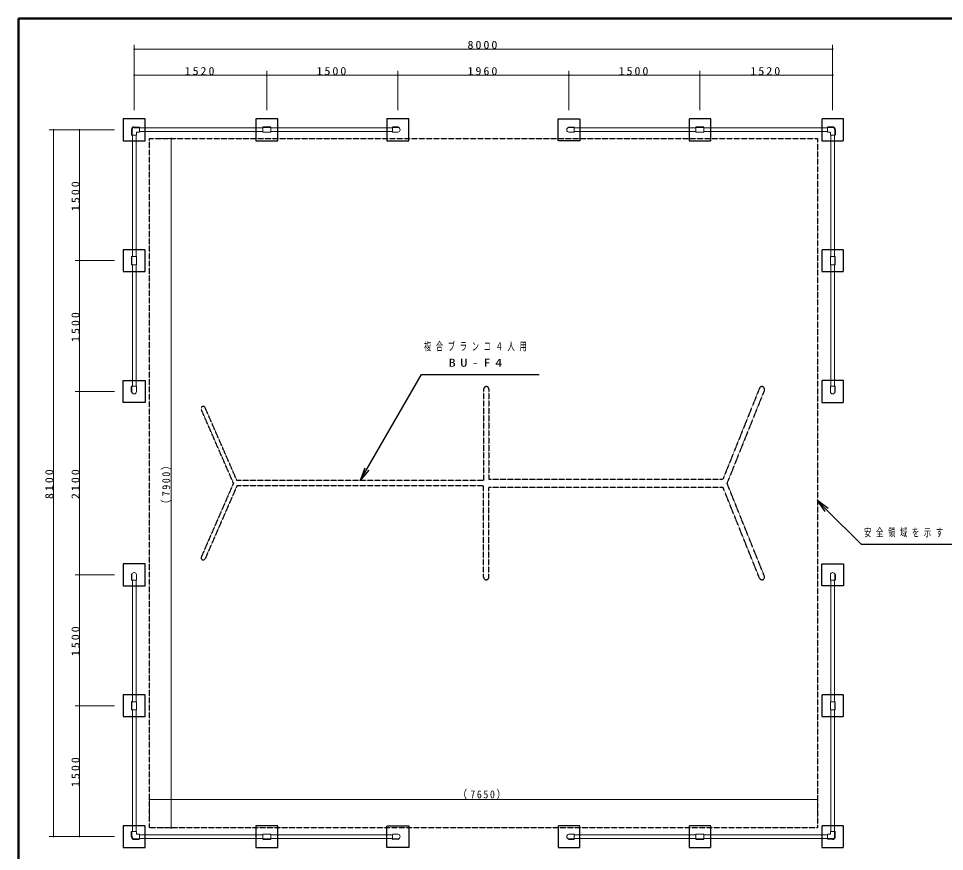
# Model space of a CAD drawing. Units: millimetres at full size. Extents: x -19540 to 0, y -1690 to 13350.
# Drawn here: x -19250 to -8644, y 3804 to 13350 of the extents above; entities that cross this region are included whole.
import ezdxf

# ---------------------------------------------------------------- set-up
doc = ezdxf.new("R2010")
doc.units = ezdxf.units.MM
doc.linetypes.add('USER3', pattern=[8, 3, -1, 1, -1, 1, -1])
doc.linetypes.add('USER4', pattern=[8, 5, -3])
for name, color, linetype, lineweight in [('A3図枠', 7, 'Continuous', 25), ('線', 2, 'Continuous', 25), ('補助', 2, 'Continuous', 13)]:
    doc.layers.add(name, color=color, linetype=linetype, lineweight=lineweight)
doc.styles.add('ＭＳ ゴシック', font='')
doc.styles.get('ＭＳ ゴシック').set_extended_font_data('MS Gothic')

# ---------------------------------------------------------------- blocks, each defined once
blk = doc.blocks.new('dimension_origin')
at = {"color": 0, "linetype": 'Continuous', "lineweight": -2}
blk.add_circle((0, 0), 1.25, dxfattribs=at)

msp = doc.modelspace()

# ---------------------------------------------------------------- linework, layer by layer
at = {"layer": 'A3図枠', "lineweight": 50}
for p, q in [((-19250, 13350), (-19250, 0)), ((0, 13350), (-19250, 13350))]:
    msp.add_line(p, q, dxfattribs=at)
at = {"layer": '線'}
for p, q in [((-17925, 12105.5), (-17867, 12105.5)), ((-17925, 12101.5), (-17865, 12101.5)), ((-16361, 12105.5), (-16449, 12105.5)), ((-14900, 12105.5), (-14963, 12105.5)), ((-14898, 12103.5), (-14898, 12100.559)), ((-12952, 12103.5), (-12952, 12100.559)), ((-12950, 12105.5), (-12887, 12105.5)), ((-11401, 12105.5), (-11489, 12105.5)), ((-9925, 12101.5), (-9985, 12101.5)), ((-9925, 12105.5), (-9983, 12105.5)), ((-17955.5, 12075), (-17955.5, 12017)), ((-17951.5, 12075), (-17951.5, 12015)), ((-9898.5, 12075), (-9898.5, 12015)), ((-9894.5, 12075), (-9894.5, 12017)), ((-17955.5, 10619), (-17955.5, 10531)), ((-9894.5, 10531), (-9894.5, 10619)), ((-17955.5, 9070), (-17955.5, 9133)), ((-9894.5, 9070), (-9894.5, 9133)), ((-17953.5, 9068), (-17950.559, 9068)), ((-9896.5, 9068), (-9899.441, 9068)), ((-17955.5, 6980), (-17955.5, 6917)), ((-17953.5, 6982), (-17950.559, 6982)), ((-9896.5, 6982), (-9899.441, 6982)), ((-9894.5, 6980), (-9894.5, 6917)), ((-17955.5, 5519), (-17955.5, 5431)), ((-9894.5, 5431), (-9894.5, 5519)), ((-17955.5, 3975), (-17955.5, 4033)), ((-17951.5, 3975), (-17951.5, 4035)), ((-9898.5, 3975), (-9898.5, 4035)), ((-9894.5, 3975), (-9894.5, 4033)), ((-17925, 3948.5), (-17865, 3948.5)), ((-17925, 3944.5), (-17867, 3944.5)), ((-16449, 3944.5), (-16361, 3944.5)), ((-14900, 3944.5), (-14963, 3944.5)), ((-14898, 3946.5), (-14898, 3949.441)), ((-12952, 3946.5), (-12952, 3949.441)), ((-12950, 3944.5), (-12887, 3944.5)), ((-11489, 3944.5), (-11401, 3944.5)), ((-9925, 3948.5), (-9985, 3948.5)), ((-9925, 3944.5), (-9983, 3944.5))]:
    msp.add_line(p, q, dxfattribs=at)
at = {"layer": '線', "color": 7, "lineweight": 13}
for p, q in [((-17865, 12103.5), (-17865, 12050.5)), ((-17865, 12096.35), (-16451, 12096.35)), ((-16451, 12103.5), (-16451, 12050.5)), ((-16361, 12101.5), (-16449, 12101.5)), ((-16359, 12103.5), (-16359, 12050.5)), ((-16359, 12096.35), (-14965, 12096.35)), ((-14965, 12103.5), (-14965, 12050.5)), ((-14905, 12101.5), (-14965, 12101.5)), ((-12945, 12101.5), (-12885, 12101.5)), ((-12885, 12103.5), (-12885, 12050.5)), ((-11491, 12096.35), (-12885, 12096.35)), ((-11491, 12103.5), (-11491, 12050.5)), ((-11401, 12101.5), (-11489, 12101.5)), ((-11399, 12103.5), (-11399, 12050.5)), ((-9985, 12096.35), (-11399, 12096.35)), ((-9985, 12103.5), (-9985, 12050.5)), ((-17953.5, 12015), (-17900.5, 12015)), ((-17946.35, 10621), (-17946.35, 12015)), ((-17903.65, 10621), (-17903.65, 12015)), ((-17898.5, 12046.5), (-17898.5, 12017)), ((-17896.5, 12048.5), (-17867, 12048.5)), ((-17865, 12053.65), (-16451, 12053.65)), ((-16361, 12048.5), (-16449, 12048.5)), ((-16359, 12053.65), (-14965, 12053.65)), ((-14905, 12048.5), (-14963, 12048.5)), ((-12945, 12048.5), (-12887, 12048.5)), ((-11491, 12053.65), (-12885, 12053.65)), ((-11401, 12048.5), (-11489, 12048.5)), ((-9985, 12053.65), (-11399, 12053.65)), ((-9953.5, 12048.5), (-9983, 12048.5)), ((-9951.5, 12046.5), (-9951.5, 12017)), ((-9896.5, 12015), (-9949.5, 12015)), ((-9946.35, 10621), (-9946.35, 12015)), ((-9903.65, 10621), (-9903.65, 12015)), ((-17953.5, 10621), (-17900.5, 10621)), ((-17951.5, 10619), (-17951.5, 10531)), ((-17898.5, 10619), (-17898.5, 10531)), ((-9951.5, 10531), (-9951.5, 10619)), ((-9896.5, 10621), (-9949.5, 10621)), ((-9898.5, 10531), (-9898.5, 10619)), ((-17953.5, 10529), (-17900.5, 10529)), ((-17946.35, 9135), (-17946.35, 10529)), ((-17903.65, 9135), (-17903.65, 10529)), ((-9896.5, 10529), (-9949.5, 10529)), ((-9946.35, 9135), (-9946.35, 10529)), ((-9903.65, 9135), (-9903.65, 10529)), ((-17953.5, 9135), (-17900.5, 9135)), ((-17951.5, 9075), (-17951.5, 9135)), ((-17898.5, 9075), (-17898.5, 9133)), ((-9951.5, 9075), (-9951.5, 9133)), ((-9896.5, 9135), (-9949.5, 9135)), ((-9898.5, 9075), (-9898.5, 9135)), ((-17953.5, 6915), (-17900.5, 6915)), ((-17951.5, 6975), (-17951.5, 6915)), ((-17946.35, 6915), (-17946.35, 5521)), ((-17903.65, 6915), (-17903.65, 5521)), ((-17898.5, 6975), (-17898.5, 6917)), ((-9951.5, 6975), (-9951.5, 6917)), ((-9896.5, 6915), (-9949.5, 6915)), ((-9946.35, 6915), (-9946.35, 5521)), ((-9903.65, 6915), (-9903.65, 5521)), ((-9898.5, 6975), (-9898.5, 6915)), ((-17953.5, 5521), (-17900.5, 5521)), ((-17951.5, 5519), (-17951.5, 5431)), ((-17898.5, 5519), (-17898.5, 5431)), ((-9951.5, 5431), (-9951.5, 5519)), ((-9896.5, 5521), (-9949.5, 5521)), ((-9898.5, 5431), (-9898.5, 5519)), ((-17953.5, 5429), (-17900.5, 5429)), ((-17946.35, 5429), (-17946.35, 4035)), ((-17903.65, 5429), (-17903.65, 4035)), ((-9896.5, 5429), (-9949.5, 5429)), ((-9946.35, 5429), (-9946.35, 4035)), ((-9903.65, 5429), (-9903.65, 4035)), ((-17953.5, 4035), (-17900.5, 4035)), ((-17898.5, 4003.5), (-17898.5, 4033)), ((-9951.5, 4003.5), (-9951.5, 4033)), ((-9896.5, 4035), (-9949.5, 4035)), ((-17896.5, 4001.5), (-17867, 4001.5)), ((-17865, 3946.5), (-17865, 3999.5)), ((-17865, 3996.35), (-16451, 3996.35)), ((-17865, 3953.65), (-16451, 3953.65)), ((-16451, 3946.5), (-16451, 3999.5)), ((-16449, 4001.5), (-16361, 4001.5)), ((-16449, 3948.5), (-16361, 3948.5)), ((-16359, 3946.5), (-16359, 3999.5)), ((-16359, 3996.35), (-14965, 3996.35)), ((-16359, 3953.65), (-14965, 3953.65)), ((-14965, 3946.5), (-14965, 3999.5)), ((-14905, 3948.5), (-14965, 3948.5)), ((-14905, 4001.5), (-14963, 4001.5)), ((-12945, 4001.5), (-12887, 4001.5)), ((-12945, 3948.5), (-12885, 3948.5)), ((-12885, 3946.5), (-12885, 3999.5)), ((-11491, 3996.35), (-12885, 3996.35)), ((-11491, 3953.65), (-12885, 3953.65)), ((-11491, 3946.5), (-11491, 3999.5)), ((-11489, 4001.5), (-11401, 4001.5)), ((-11489, 3948.5), (-11401, 3948.5)), ((-11399, 3946.5), (-11399, 3999.5)), ((-9985, 3996.35), (-11399, 3996.35)), ((-9985, 3953.65), (-11399, 3953.65)), ((-9985, 3946.5), (-9985, 3999.5)), ((-9953.5, 4001.5), (-9983, 4001.5))]:
    msp.add_line(p, q, dxfattribs=at)
at = {"layer": '線', "linetype": 'USER3'}
for p, q in [((-13922.775, 9101.661), (-13922.775, 8055.25)), ((-13862.275, 9101.661), (-13862.275, 8069.55)), ((-10763.149, 9112.933), (-11182.124, 8069.55)), ((-10707.006, 9090.388), (-11134.818, 8025)), ((-16788.132, 8025), (-17156.795, 8870.286)), ((-16748.304, 8055.25), (-17112.247, 8889.714)), ((-13862.275, 8069.55), (-11182.124, 8069.55)), ((-16788.132, 8025), (-17156.795, 7179.714)), ((-16748.304, 7994.75), (-17112.247, 7160.286)), ((-13922.775, 8055.25), (-16748.304, 8055.25)), ((-13922.775, 7994.75), (-16748.304, 7994.75)), ((-13922.775, 6948.339), (-13922.775, 7994.75)), ((-13862.275, 6948.339), (-13862.275, 7980.45)), ((-13862.275, 7980.45), (-11182.124, 7980.45)), ((-10763.149, 6937.067), (-11182.124, 7980.45)), ((-10707.006, 6959.612), (-11134.818, 8025))]:
    msp.add_line(p, q, dxfattribs=at)
at = {"layer": '線', "color": 4, "linetype": 'USER4'}
for points in [[(-18050, 11950), (-17800, 11950), (-17800, 12200), (-18050, 12200)], [(-16530, 11950), (-16280, 11950), (-16280, 12200), (-16530, 12200)], [(-15030, 11950), (-14780, 11950), (-14780, 12200), (-15030, 12200)], [(-13070, 12200), (-12820, 12200), (-12820, 11950), (-13070, 11950)], [(-11570, 11950), (-11320, 11950), (-11320, 12200), (-11570, 12200)], [(-10050, 11950), (-9800, 11950), (-9800, 12200), (-10050, 12200)], [(-18050, 10450), (-17800, 10450), (-17800, 10700), (-18050, 10700)], [(-10050, 10450), (-9800, 10450), (-9800, 10700), (-10050, 10700)], [(-18050, 9200), (-17800, 9200), (-17800, 8950), (-18050, 8950)], [(-10050, 8950), (-9800, 8950), (-9800, 9200), (-10050, 9200)], [(-18050, 6850), (-17800, 6850), (-17800, 7100), (-18050, 7100)], [(-10050, 7100), (-9800, 7100), (-9800, 6850), (-10050, 6850)], [(-18050, 5350), (-17800, 5350), (-17800, 5600), (-18050, 5600)], [(-10050, 5350), (-9800, 5350), (-9800, 5600), (-10050, 5600)], [(-18050, 3850), (-17800, 3850), (-17800, 4100), (-18050, 4100)], [(-16530, 3850), (-16280, 3850), (-16280, 4100), (-16530, 4100)], [(-15030, 4100), (-14780, 4100), (-14780, 3850), (-15030, 3850)], [(-13070, 3850), (-12820, 3850), (-12820, 4100), (-13070, 4100)], [(-11570, 3850), (-11320, 3850), (-11320, 4100), (-11570, 4100)], [(-10050, 3850), (-9800, 3850), (-9800, 4100), (-10050, 4100)]]:
    msp.add_lwpolyline(points, close=True, dxfattribs=at)
at = {"layer": '線', "linetype": 'USER3'}
msp.add_lwpolyline([(-17749.975, 11975), (-10100.025, 11975), (-10100.025, 4075), (-17749.975, 4075)], close=True, dxfattribs=at)
at = {"layer": '線'}
for centre, radius, start, end in [((-17925, 12075), 30.5, 90, 180), ((-17925, 12075), 26.5, 90, 180), ((-16449, 12103.5), 2, 90, 180), ((-16361, 12103.5), 2, 0, 90), ((-14963, 12103.5), 2, 90, 180), ((-14900, 12103.5), 2, 0, 90), ((-12950, 12103.5), 2, 90, 180), ((-12887, 12103.5), 2, 0, 90), ((-11489, 12103.5), 2, 90, 180), ((-11401, 12103.5), 2, 0, 90), ((-9925, 12075), 30.5, 0, 90), ((-9925, 12075), 26.5, 0, 90), ((-17953.5, 10619), 2, 90, 180), ((-9896.5, 10619), 2, 0, 90), ((-17953.5, 10531), 2, 180, 270), ((-9896.5, 10531), 2, 270, 0), ((-17953.5, 9133), 2, 90, 180), ((-9896.5, 9133), 2, 0, 90), ((-17953.5, 9070), 2, 180, 270), ((-9896.5, 9070), 2, 270, 0), ((-17953.5, 6980), 2, 90, 180), ((-17953.5, 6917), 2, 180, 270), ((-9896.5, 6980), 2, 0, 90), ((-9896.5, 6917), 2, 270, 0), ((-17953.5, 5519), 2, 90, 180), ((-9896.5, 5519), 2, 0, 90), ((-17953.5, 5431), 2, 180, 270), ((-9896.5, 5431), 2, 270, 0), ((-17925, 3975), 30.5, 180, 270), ((-17925, 3975), 26.5, 180, 270), ((-16449, 3946.5), 2, 180, 270), ((-16361, 3946.5), 2, 270, 0), ((-14963, 3946.5), 2, 180, 270), ((-14900, 3946.5), 2, 270, 0), ((-12950, 3946.5), 2, 180, 270), ((-12887, 3946.5), 2, 270, 0), ((-11489, 3946.5), 2, 180, 270), ((-11401, 3946.5), 2, 270, 0), ((-9925, 3975), 30.5, 270, 0), ((-9925, 3975), 26.5, 270, 0)]:
    msp.add_arc(centre, radius, start, end, dxfattribs=at)
at = {"layer": '線', "color": 7, "lineweight": 13}
for centre, radius, start, end in [((-17867, 12103.5), 2, 0, 90), ((-16449, 12099.5), 2, 90, 180), ((-16361, 12099.5), 2, 0, 90), ((-14905, 12075), 26.5, 270, 90), ((-12945, 12075), 26.5, 90, 270), ((-11489, 12099.5), 2, 90, 180), ((-11401, 12099.5), 2, 0, 90), ((-9983, 12103.5), 2, 90, 180), ((-17953.5, 12017), 2, 180, 270), ((-17900.5, 12017), 2, 270, 0), ((-17896.5, 12046.5), 2, 90, 180), ((-17867, 12050.5), 2, 270, 0), ((-16449, 12050.5), 2, 180, 270), ((-16361, 12050.5), 2, 270, 0), ((-14963, 12050.5), 2, 180, 270), ((-12887, 12050.5), 2, 270, 0), ((-11489, 12050.5), 2, 180, 270), ((-11401, 12050.5), 2, 270, 0), ((-9983, 12050.5), 2, 180, 270), ((-9953.5, 12046.5), 2, 0, 90), ((-9949.5, 12017), 2, 180, 270), ((-9896.5, 12017), 2, 270, 0), ((-17949.5, 10619), 2, 90, 180), ((-17900.5, 10619), 2, 0, 90), ((-9949.5, 10619), 2, 90, 180), ((-9900.5, 10619), 2, 0, 90), ((-17949.5, 10531), 2, 180, 270), ((-17900.5, 10531), 2, 270, 0), ((-9949.5, 10531), 2, 180, 270), ((-9900.5, 10531), 2, 270, 0), ((-17900.5, 9133), 2, 0, 90), ((-9949.5, 9133), 2, 90, 180), ((-17925, 9075), 26.5, 180, 0), ((-9925, 9075), 26.5, 180, 0), ((-17925, 6975), 26.5, 0, 180), ((-9925, 6975), 26.5, 0, 180), ((-17900.5, 6917), 2, 270, 0), ((-9949.5, 6917), 2, 180, 270), ((-17949.5, 5519), 2, 90, 180), ((-17900.5, 5519), 2, 0, 90), ((-9949.5, 5519), 2, 90, 180), ((-9900.5, 5519), 2, 0, 90), ((-17949.5, 5431), 2, 180, 270), ((-17900.5, 5431), 2, 270, 0), ((-9949.5, 5431), 2, 180, 270), ((-9900.5, 5431), 2, 270, 0), ((-17953.5, 4033), 2, 90, 180), ((-17900.5, 4033), 2, 0, 90), ((-9949.5, 4033), 2, 90, 180), ((-9896.5, 4033), 2, 0, 90), ((-17896.5, 4003.5), 2, 180, 270), ((-17867, 3999.5), 2, 0, 90), ((-17867, 3946.5), 2, 270, 0), ((-16449, 3999.5), 2, 90, 180), ((-16449, 3950.5), 2, 180, 270), ((-16361, 3999.5), 2, 0, 90), ((-16361, 3950.5), 2, 270, 0), ((-14963, 3999.5), 2, 90, 180), ((-14905, 3975), 26.5, 270, 90), ((-12945, 3975), 26.5, 90, 270), ((-12887, 3999.5), 2, 0, 90), ((-11489, 3999.5), 2, 90, 180), ((-11489, 3950.5), 2, 180, 270), ((-11401, 3999.5), 2, 0, 90), ((-11401, 3950.5), 2, 270, 0), ((-9983, 3999.5), 2, 90, 180), ((-9983, 3946.5), 2, 180, 270), ((-9953.5, 4003.5), 2, 270, 0)]:
    msp.add_arc(centre, radius, start, end, dxfattribs=at)
at = {"layer": '線', "linetype": 'USER3'}
for centre, radius, start, end in [((-13892.525, 9101.661), 30.25, 0, 180), ((-10735.077, 9101.661), 30.25, 338.12183, 158.12183), ((-17134.521, 8880), 24.3, 23.56392, 203.56392), ((-17134.521, 7170), 24.3, 156.43608, 336.43608), ((-13892.525, 6948.339), 30.25, 180, 0), ((-10735.077, 6948.339), 30.25, 201.87817, 21.87817)]:
    msp.add_arc(centre, radius, start, end, dxfattribs=at)
at = {"layer": '補助'}
for p, q in [((-17925, 12300), (-17925, 13050)), ((-9925, 12300), (-9925, 13050)), ((-17925, 13000), (-9925, 13000)), ((-17925, 12300), (-17925, 12750)), ((-16405, 12300), (-16405, 12750)), ((-16405, 12300), (-16405, 12750)), ((-14905, 12300), (-14905, 12750)), ((-14905, 12300), (-14905, 12750)), ((-12945, 12300), (-12945, 12750)), ((-12945, 12300), (-12945, 12750)), ((-11445, 12300), (-11445, 12750)), ((-11445, 12300), (-11445, 12750)), ((-9925, 12300), (-9925, 12750)), ((-17925, 12700), (-16405, 12700)), ((-16405, 12700), (-14905, 12700)), ((-14905, 12700), (-12945, 12700)), ((-12945, 12700), (-11445, 12700)), ((-11445, 12700), (-9925, 12700)), ((-18150, 12075), (-18900, 12075)), ((-18850, 3975), (-18850, 12075)), ((-18150, 12075), (-18600, 12075)), ((-18550, 10575), (-18550, 12075)), ((-17647.475, 11975), (-17450, 11975)), ((-17500, 11975), (-17500, 4075)), ((-18150, 10575), (-18600, 10575)), ((-18150, 10575), (-18600, 10575)), ((-18550, 9075), (-18550, 10575)), ((-18150, 9075), (-18600, 9075)), ((-18150, 9075), (-18600, 9075)), ((-18550, 6975), (-18550, 9075)), ((-18150, 6975), (-18600, 6975)), ((-18150, 6975), (-18600, 6975)), ((-18550, 5475), (-18550, 6975)), ((-18150, 5475), (-18600, 5475)), ((-18150, 5475), (-18600, 5475)), ((-18550, 3975), (-18550, 5475)), ((-17749.975, 4200), (-17749.975, 4450)), ((-17749.975, 4400), (-10100.025, 4400)), ((-10100.025, 4200), (-10100.025, 4450)), ((-17647.475, 4075), (-17450, 4075)), ((-18150, 3975), (-18900, 3975)), ((-18150, 3975), (-18600, 3975))]:
    msp.add_line(p, q, dxfattribs=at)
at = {"layer": '補助', "lineweight": 25}
for p, q in [((-15260.54, 8185.154), (-14634.463, 9269.55)), ((-14634.463, 9269.55), (-14584.463, 9269.55)), ((-14584.463, 9269.55), (-13285.613, 9269.55)), ((-15282.19, 8197.654), (-15335.54, 8055.25)), ((-15335.54, 8055.25), (-15260.54, 8185.154)), ((-15238.889, 8172.654), (-15335.54, 8055.25)), ((-10011.637, 7701.256), (-10100.025, 7825)), ((-9976.281, 7736.612), (-10100.025, 7825)), ((-10100.025, 7825), (-9993.959, 7718.934)), ((-9993.959, 7718.934), (-9600.025, 7325)), ((-9600.025, 7325), (-9550.025, 7325)), ((-9550.025, 7325), (-8451.329, 7325))]:
    msp.add_line(p, q, dxfattribs=at)

# ---------------------------------------------------------------- block references
at = {"layer": '補助', "xscale": 3.33, "yscale": 3.33}
for p in [(-17925, 13000), (-17925, 12700), (-16405, 12700), (-14905, 12700), (-12945, 12700), (-11445, 12700), (-17749.975, 4400)]:
    msp.add_blockref('dimension_origin', p, dxfattribs=at)
for p, rotation in [((-9925, 13000), 180), ((-16405, 12700), 180), ((-14905, 12700), 180), ((-12945, 12700), 180), ((-11445, 12700), 180), ((-9925, 12700), 180), ((-18850, 12075), 270), ((-18550, 12075), 270), ((-17500, 11975), 270), ((-18550, 10575), 90), ((-18550, 10575), 270), ((-18550, 9075), 90), ((-18550, 9075), 270), ((-18550, 6975), 90), ((-18550, 6975), 270), ((-18550, 5475), 90), ((-18550, 5475), 270), ((-10100.025, 4400), 180), ((-17500, 4075), 90), ((-18850, 3975), 90), ((-18550, 3975), 90)]:
    msp.add_blockref('dimension_origin', p, dxfattribs=dict(at, rotation=rotation))

# ---------------------------------------------------------------- texts
at = {"layer": '補助', "char_height": 91.64, "style": 'ＭＳ ゴシック'}
for s, insert, attachment_point in [('\\T1.33;\\W1.1;8000', (-13925, 13001), 8), ('\\T1.33;\\W1.1;1520', (-17165, 12701), 8), ('\\T1.33;\\W1.1;1500', (-15655, 12701), 8), ('\\T1.33;\\W1.1;1960', (-13925, 12701), 8), ('\\T1.33;\\W1.1;1500', (-12195, 12701), 8), ('\\T1.33;\\W1.1;1520', (-10685, 12701), 8), ('\\T1.64;\\W0.65;複合ブランコ４人用', (-13990.713, 9638.3), 2), ('\\T1.64;\\W1.3;BU-F4', (-13990.713, 9450.8), 2), ('\\T1.64;\\W0.65;安全領域を示す', (-9563.775, 7506.25), 1), ('\\T1.33;\\W0.9;（7650）', (-13925, 4401), 8)]:
    msp.add_mtext(s, dxfattribs=dict(at, insert=insert, attachment_point=attachment_point))
at = {"layer": '補助', "char_height": 91.64, "attachment_point": 8, "rotation": 90, "style": 'ＭＳ ゴシック'}
for s, insert in [('\\T1.33;\\W1.1;1500', (-18551, 11325)), ('\\T1.33;\\W1.1;1500', (-18551, 9825)), ('\\T1.33;\\W1.1;8100', (-18851, 8025)), ('\\T1.33;\\W1.1;2100', (-18551, 8025)), ('\\T1.33;\\W0.9;（7900）', (-17501, 8025)), ('\\T1.33;\\W1.1;1500', (-18551, 6225)), ('\\T1.33;\\W1.1;1500', (-18551, 4725))]:
    msp.add_mtext(s, dxfattribs=dict(at, insert=insert))

doc.saveas('drawing.dxf')
